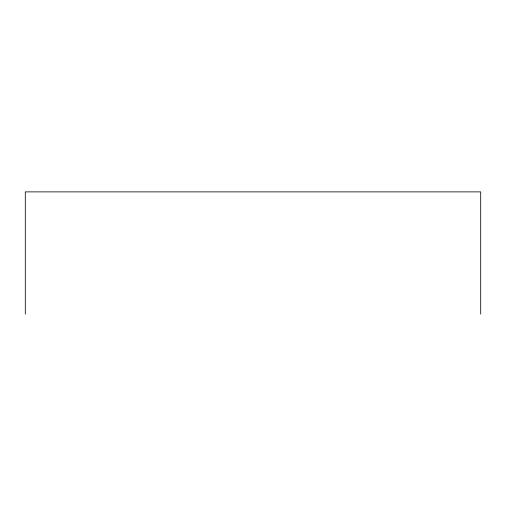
<?xml version="1.0" encoding="UTF-8"?>
<svg xmlns="http://www.w3.org/2000/svg" width="506" height="506" viewBox="0 0 506 506"><rect width="100%" height="100%" fill="white"/><g stroke="black" fill="none" stroke-linecap="round" stroke-linejoin="round"><path stroke-width="0.76" d="M480.7 314.118L480.7 191.882L25.3 191.882L25.3 314.118"/></g></svg>
